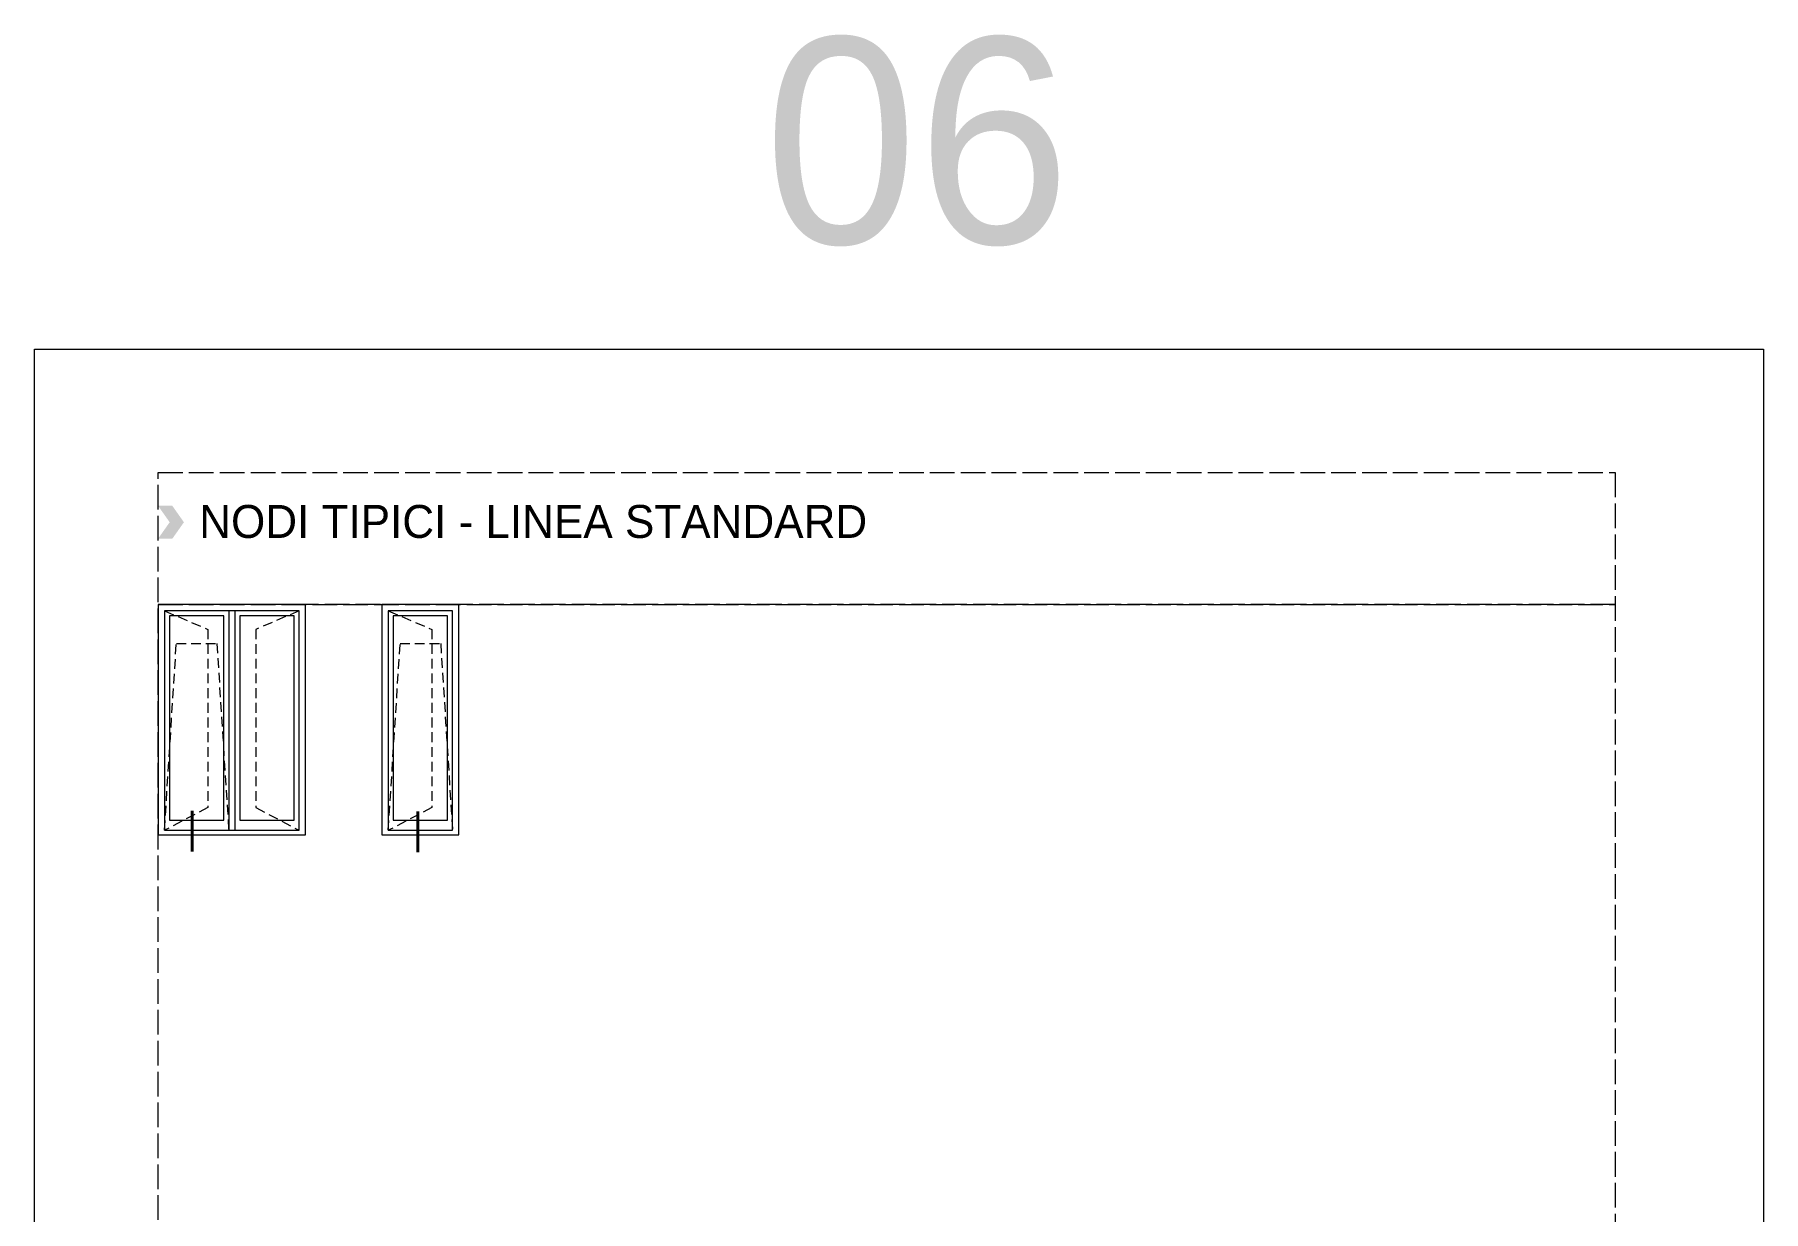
# Model space of a CAD drawing. Header units: millimetres. Extents: x -8 to 2550, y -393 to 1062.
# Drawn here: x 1300 to 1510, y 192.3 to 335.2 of the extents above; entities that cross this region are included whole.
import ezdxf

# ---------------------------------------------------------------- set-up
doc = ezdxf.new("R2010")
doc.units = ezdxf.units.MM
doc.header["$LTSCALE"] = 0.25
doc.header["$MEASUREMENT"] = 0
doc.linetypes.add('ACAD_ISO02W100', pattern=[15, 12, -3])
doc.linetypes.add('HIDDEN', pattern=[9.525, 6.35, -3.175])
for name, color, linetype, lineweight in [('01_Aluminum', 4, 'Continuous', 40), ('01_Index Image', 3, 'Continuous', 18), ('01_Text', 40, 'Continuous', 25)]:
    doc.layers.add(name, color=color, linetype=linetype, lineweight=lineweight)
doc.layers.add('01_Fill Border Red', color=7, linetype='Continuous', lineweight=20, true_color=0xe2001a)
doc.layers.add('02_Block Frame', color=7, linetype='Continuous', lineweight=5, true_color=0xe2001a, plot=False)
doc.styles.add('ALUK Main&Secondary Titles', font='GOTHIC.TTF')
doc.styles.add('Aluk Text', font='GOTHIC.TTF')

msp = doc.modelspace()

# ---------------------------------------------------------------- linework, layer by layer
at = {"layer": '01_Aluminum'}
for p, q in [((1319.139, 236.007), (1319.139, 240.938)), ((1346.535, 235.901), (1346.535, 240.831))]:
    msp.add_line(p, q, dxfattribs=at)
at = {"layer": '01_Fill Border Red'}
for points in [[(1318.141, 275.971), (1316.412, 275.971), (1316.73, 277.971), (1315, 277.971)], [(1316.73, 273.971), (1315, 273.971), (1318.141, 275.971), (1316.412, 275.971)]]:
    msp.add_solid(points, dxfattribs=at)
at = {"layer": '01_Index Image'}
for p, q in [((1323.579, 265.216), (1323.579, 238.56)), ((1324.341, 265.216), (1324.341, 238.56))]:
    msp.add_line(p, q, dxfattribs=at)
at = {"layer": '01_Index Image', "ltscale": 0.25}
for points in [[(1315, 238), (1332.92, 238), (1332.92, 266), (1315, 266)], [(1315.784, 238.56), (1332.136, 238.56), (1332.136, 265.216), (1315.784, 265.216)], [(1316.389, 239.792), (1322.974, 239.792), (1322.974, 264.611), (1316.389, 264.611)], [(1324.946, 239.792), (1331.531, 239.792), (1331.531, 264.611), (1324.946, 264.611)], [(1342.185, 238), (1351.548, 238), (1351.548, 266), (1342.185, 266)], [(1342.969, 238.56), (1350.764, 238.56), (1350.764, 265.216), (1342.969, 265.216)], [(1343.573, 239.792), (1350.159, 239.792), (1350.159, 264.611), (1343.573, 264.611)]]:
    msp.add_lwpolyline(points, close=True, dxfattribs=at)
at = {"layer": '01_Index Image', "linetype": 'HIDDEN', "ltscale": 0.75}
for points in [[(1315.784, 265.216), (1321.062, 262.962), (1321.062, 241.327), (1315.784, 238.56)], [(1332.136, 265.216), (1326.858, 262.962), (1326.858, 241.327), (1332.136, 238.56)], [(1342.969, 265.216), (1348.247, 262.962), (1348.247, 241.327), (1342.969, 238.56)], [(1315.784, 238.56), (1317.219, 261.259), (1322.144, 261.259), (1323.579, 238.56)], [(1342.969, 238.56), (1344.404, 261.259), (1349.328, 261.259), (1350.764, 238.56)]]:
    msp.add_lwpolyline(points, dxfattribs=at)
at = {"layer": '02_Block Frame'}
msp.add_lwpolyline([(1300, 0), (1300, 297), (1510, 297), (1510, 0)], close=True, dxfattribs=at)
at = {"layer": '02_Block Frame', "linetype": 'ACAD_ISO02W100'}
for points in [[(1315, 15), (1315, 282), (1492, 282), (1492, 15)], [(1315, 266), (1492, 266), (1492, 266), (1315, 266)]]:
    msp.add_lwpolyline(points, close=True, dxfattribs=at)

# ---------------------------------------------------------------- texts
at = {"layer": '01_Text', "style": 'Aluk Text'}
msp.add_text('06', height=25, dxfattribs=at).set_placement((1388.63, 309.818))
at = {"layer": '01_Text', "insert": (1320, 276.04), "char_height": 4, "attachment_point": 4, "style": 'ALUK Main&Secondary Titles'}
msp.add_mtext_dynamic_manual_height_columns('{\\fPoppins|b0|i0|c0|p2;NODI TIPICI - LINEA STANDARD}', width=120.62971, gutter_width=15, heights=[0], dxfattribs=at)

doc.saveas('drawing.dxf')
